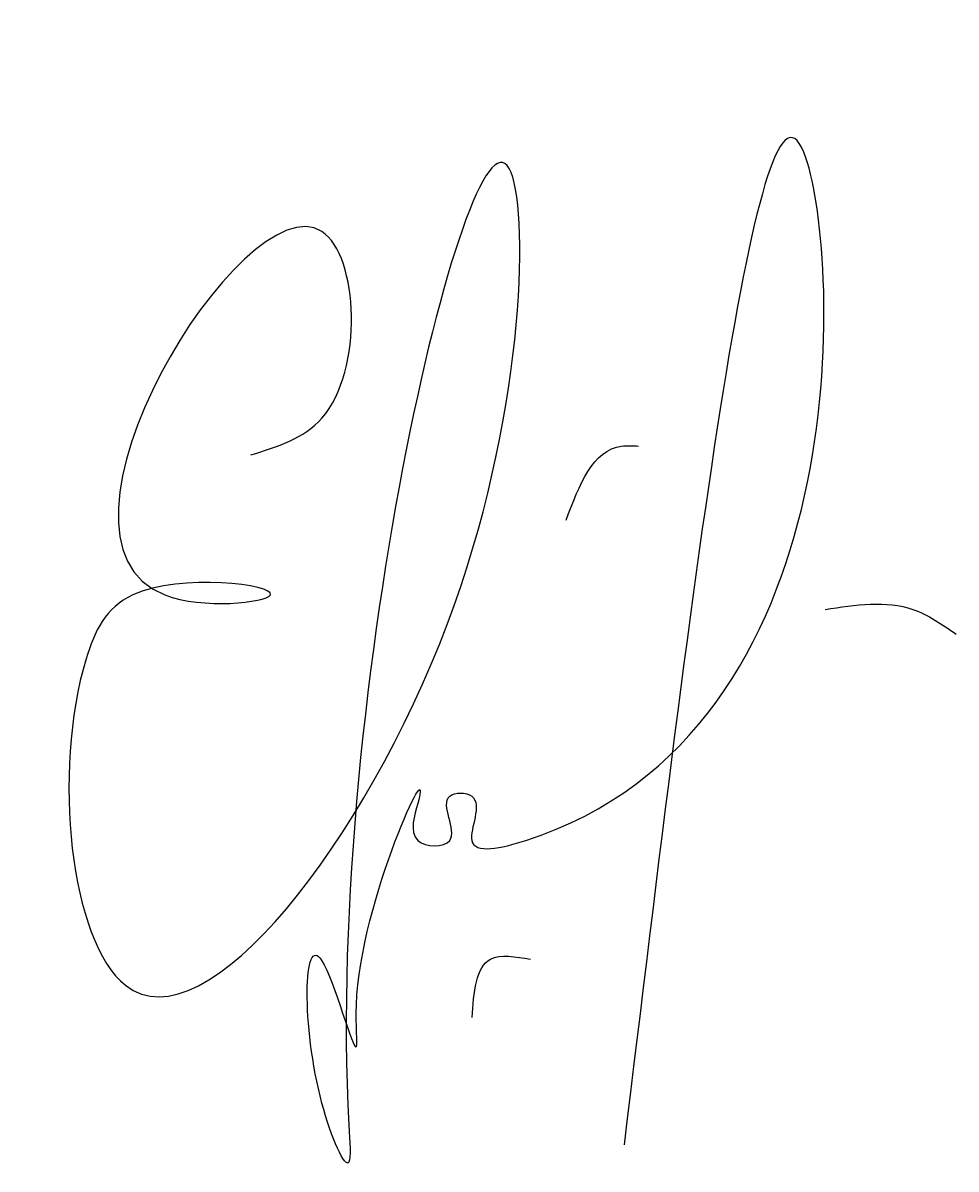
# Model space of a CAD drawing. Header units: millimetres. Extents: x 18192329.2 to 18192334.95, y 29524706.43 to 29524713.5.
import ezdxf

# ---------------------------------------------------------------- set-up
doc = ezdxf.new("R2010")
doc.units = ezdxf.units.MM

msp = doc.modelspace()

# ---------------------------------------------------------------- linework, layer by layer
at = {"color": 5}
for points in [[(18192330.6028, 29524710.8345), (18192331.0418, 29524711.0614), (18192331.0418, 29524712.2109), (18192330.0731, 29524709.9723), (18192330.7239, 29524709.9723), (18192329.8763, 29524709.9723), (18192329.5887, 29524709.579), (18192329.8309, 29524707.5672), (18192331.8138, 29524709.7908), (18192332.2073, 29524712.574), (18192331.2083, 29524706.7051), (18192331.2083, 29524706.4782), (18192331.0418, 29524706.8412), (18192331.0418, 29524707.7185), (18192331.2537, 29524707.1891), (18192331.2537, 29524707.4462), (18192331.6321, 29524708.6866), (18192331.6321, 29524708.4597), (18192331.8289, 29524708.4597), (18192331.8289, 29524708.7319), (18192331.9651, 29524708.7319), (18192331.9651, 29524708.4597), (18192332.2981, 29524708.4597), (18192334.0237, 29524712.6647), (18192332.9036, 29524706.5841)], [(18192332.5462, 29524710.4333), (18192332.8881, 29524710.8888), (18192332.9926, 29524710.8888)], [(18192334.1418, 29524709.8828), (18192334.6832, 29524709.8828), (18192334.9491, 29524709.7309)], [(18192331.9669, 29524707.3677), (18192332.0808, 29524707.7283), (18192332.3278, 29524707.7283)]]:
    msp.add_spline(points, degree=3, dxfattribs=at)

doc.saveas('drawing.dxf')
